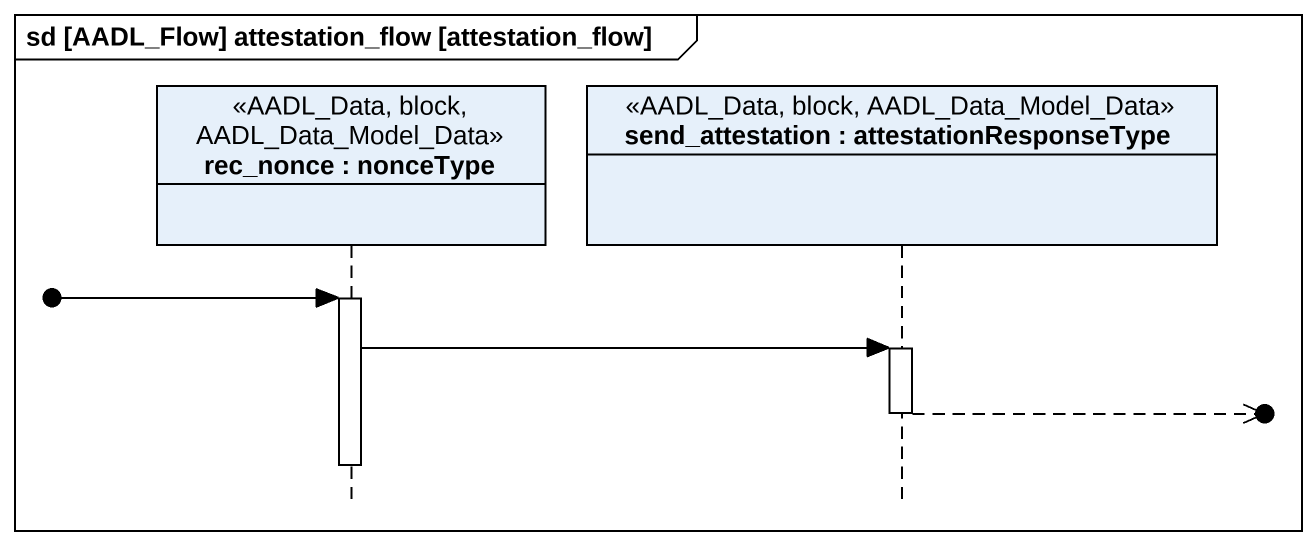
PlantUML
@startuml
mainframe sd [AADL_Flow] attestation_flow [attestation_flow]
hide footbox
participant "rec_nonce : nonceType" as rec_nonce <<AADL_Data, block, AADL_Data_Model_Data>>
participant "send_attestation : attestationResponseType" as send_attestation <<AADL_Data, block, AADL_Data_Model_Data>>

[o-> rec_nonce
activate rec_nonce
rec_nonce -> send_attestation
activate send_attestation
send_attestation -->>o]
deactivate send_attestation
deactivate rec_nonce
@enduml
